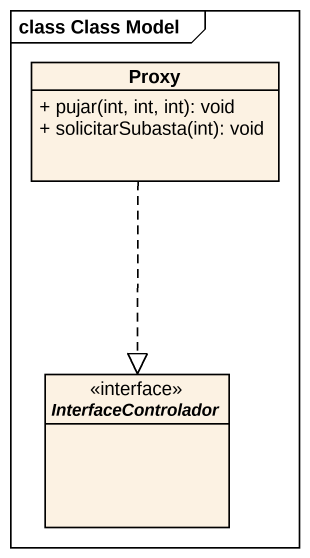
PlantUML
@startuml
mainframe class Class Model
hide circle
hide empty members
skinparam classAttributeIconSize 0
class Proxy {
  + pujar(int, int, int): void
  + solicitarSubasta(int): void
}
interface InterfaceControlador <<interface>>
Proxy ..|> InterfaceControlador
@enduml
